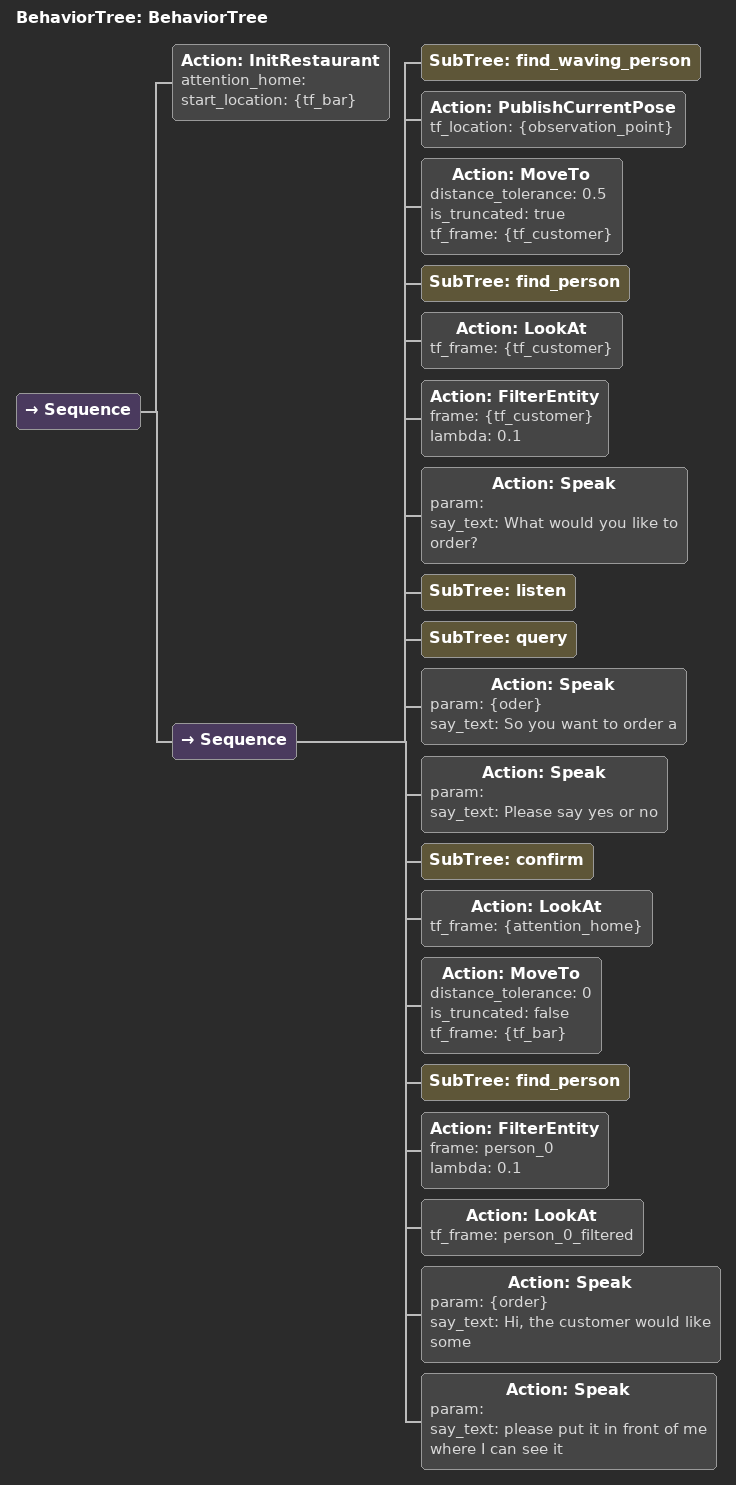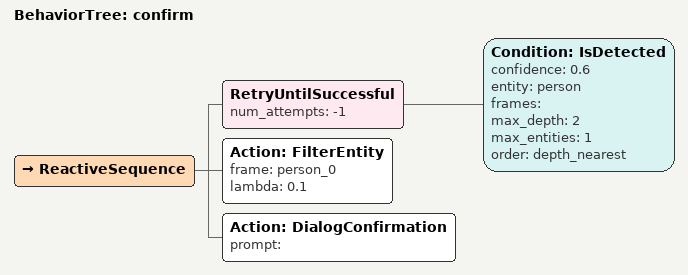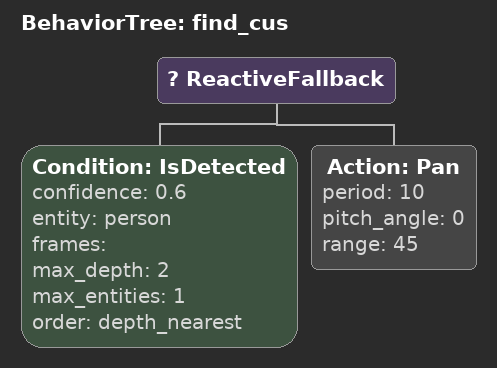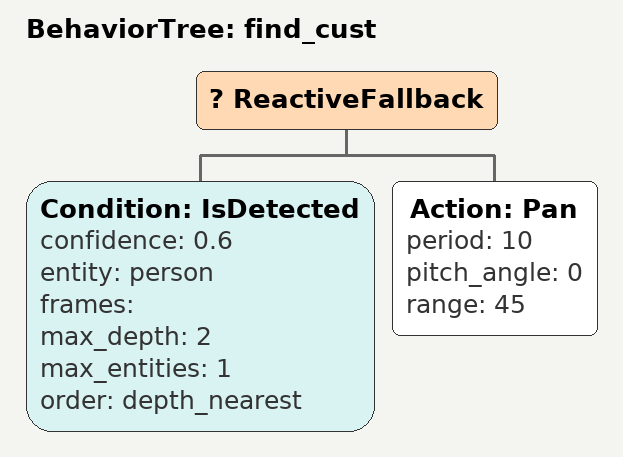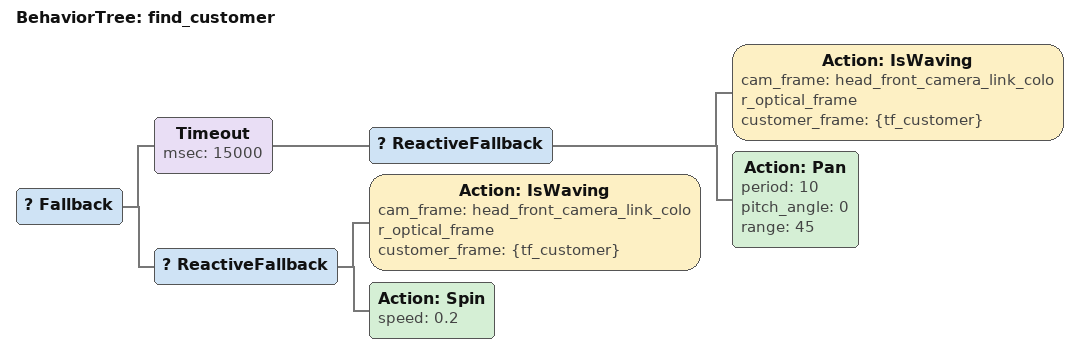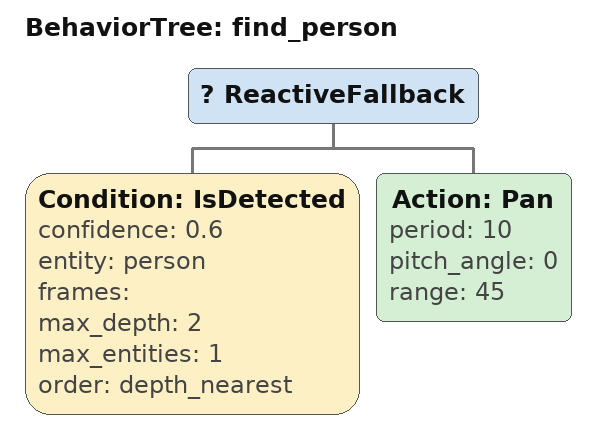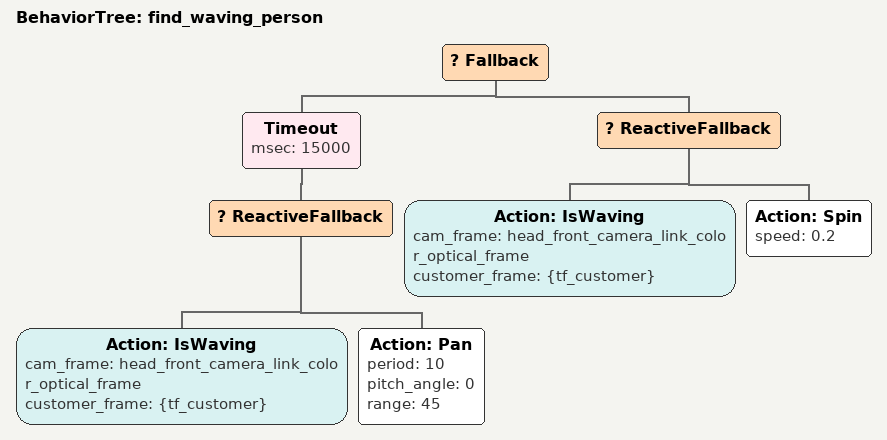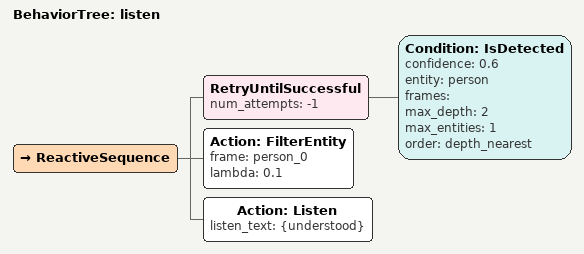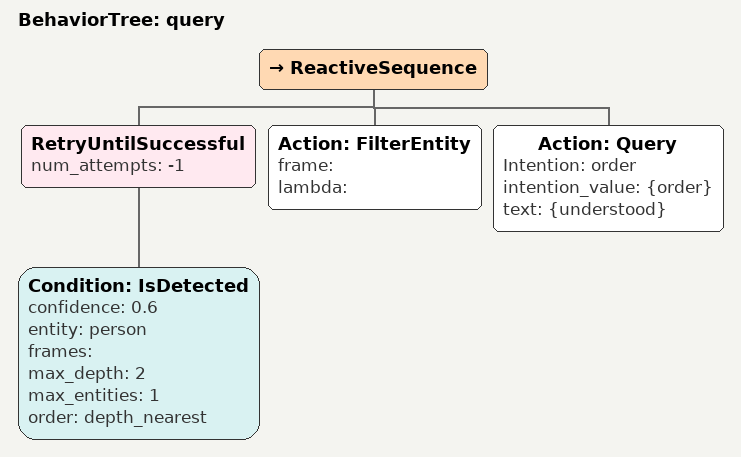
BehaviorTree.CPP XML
<?xml version="1.0"?>
<root main_tree_to_execute="BehaviorTree">
    <BehaviorTree ID="BehaviorTree">
        <Sequence>
            <Action ID="InitRestaurant" attention_home="" start_location="{tf_bar}"/>
            <Sequence>
                <SubTree ID="find_waving_person"/>
                <Action ID="PublishCurrentPose" tf_location="{observation_point}"/>
                <Action ID="MoveTo" distance_tolerance="0.5" is_truncated="true" tf_frame="{tf_customer}"/>
                <SubTree ID="find_person"/>
                <Action ID="LookAt" tf_frame="{tf_customer}"/>
                <Action ID="FilterEntity" frame="{tf_customer}" lambda="0.1"/>
                <Action ID="Speak" param="" say_text="What would you like to order?"/>
                <SubTree ID="listen"/>
                <SubTree ID="query"/>
                <Action ID="Speak" param="{oder}" say_text="So you want to order a"/>
                <Action ID="Speak" param="" say_text="Please say yes or no"/>
                <SubTree ID="confirm"/>
                <Action ID="LookAt" tf_frame="{attention_home}"/>
                <Action ID="MoveTo" distance_tolerance="0" is_truncated="false" tf_frame="{tf_bar}"/>
                <SubTree ID="find_person"/>
                <Action ID="FilterEntity" frame="person_0" lambda="0.1"/>
                <Action ID="LookAt" tf_frame="person_0_filtered"/>
                <Action ID="Speak" param="{order}" say_text="Hi, the customer would like some"/>
                <Action ID="Speak" param="" say_text="please put it in front of me where I can see it"/>
            </Sequence>
        </Sequence>
    </BehaviorTree>
    <BehaviorTree ID="confirm">
        <ReactiveSequence>
            <RetryUntilSuccessful num_attempts="-1">
                <Condition ID="IsDetected" confidence="0.6" entity="person" frames="" max_depth="2" max_entities="1" order="depth_nearest"/>
            </RetryUntilSuccessful>
            <Action ID="FilterEntity" frame="person_0" lambda="0.1"/>
            <Action ID="DialogConfirmation" prompt=""/>
        </ReactiveSequence>
    </BehaviorTree>
    <BehaviorTree ID="find_cus">
        <ReactiveFallback>
            <Condition ID="IsDetected" confidence="0.6" entity="person" frames="" max_depth="2" max_entities="1" order="depth_nearest"/>
            <Action ID="Pan" period="10" pitch_angle="0" range="45"/>
        </ReactiveFallback>
    </BehaviorTree>
    <BehaviorTree ID="find_cust">
        <ReactiveFallback>
            <Condition ID="IsDetected" confidence="0.6" entity="person" frames="" max_depth="2" max_entities="1" order="depth_nearest"/>
            <Action ID="Pan" period="10" pitch_angle="0" range="45"/>
        </ReactiveFallback>
    </BehaviorTree>
    <BehaviorTree ID="find_customer">
        <Fallback>
            <Timeout msec="15000">
                <ReactiveFallback>
                    <Action ID="IsWaving" cam_frame="head_front_camera_link_color_optical_frame" customer_frame="{tf_customer}"/>
                    <Action ID="Pan" period="10" pitch_angle="0" range="45"/>
                </ReactiveFallback>
            </Timeout>
            <ReactiveFallback>
                <Action ID="IsWaving" cam_frame="head_front_camera_link_color_optical_frame" customer_frame="{tf_customer}"/>
                <Action ID="Spin" speed="0.2"/>
            </ReactiveFallback>
        </Fallback>
    </BehaviorTree>
    <BehaviorTree ID="find_person">
        <ReactiveFallback>
            <Condition ID="IsDetected" confidence="0.6" entity="person" frames="" max_depth="2" max_entities="1" order="depth_nearest"/>
            <Action ID="Pan" period="10" pitch_angle="0" range="45"/>
        </ReactiveFallback>
    </BehaviorTree>
    <BehaviorTree ID="find_waving_person">
        <Fallback>
            <Timeout msec="15000">
                <ReactiveFallback>
                    <Action ID="IsWaving" cam_frame="head_front_camera_link_color_optical_frame" customer_frame="{tf_customer}"/>
                    <Action ID="Pan" period="10" pitch_angle="0" range="45"/>
                </ReactiveFallback>
            </Timeout>
            <ReactiveFallback>
                <Action ID="IsWaving" cam_frame="head_front_camera_link_color_optical_frame" customer_frame="{tf_customer}"/>
                <Action ID="Spin" speed="0.2"/>
            </ReactiveFallback>
        </Fallback>
    </BehaviorTree>
    <BehaviorTree ID="listen">
        <ReactiveSequence>
            <RetryUntilSuccessful num_attempts="-1">
                <Condition ID="IsDetected" confidence="0.6" entity="person" frames="" max_depth="2" max_entities="1" order="depth_nearest"/>
            </RetryUntilSuccessful>
            <Action ID="FilterEntity" frame="person_0" lambda="0.1"/>
            <Action ID="Listen" listen_text="{understood}"/>
        </ReactiveSequence>
    </BehaviorTree>
    <BehaviorTree ID="query">
        <ReactiveSequence>
            <RetryUntilSuccessful num_attempts="-1">
                <Condition ID="IsDetected" confidence="0.6" entity="person" frames="" max_depth="2" max_entities="1" order="depth_nearest"/>
            </RetryUntilSuccessful>
            <Action ID="FilterEntity" frame="" lambda=""/>
            <Action ID="Query" Intention="order" intention_value="{order}" text="{understood}"/>
        </ReactiveSequence>
    </BehaviorTree>
</root>
